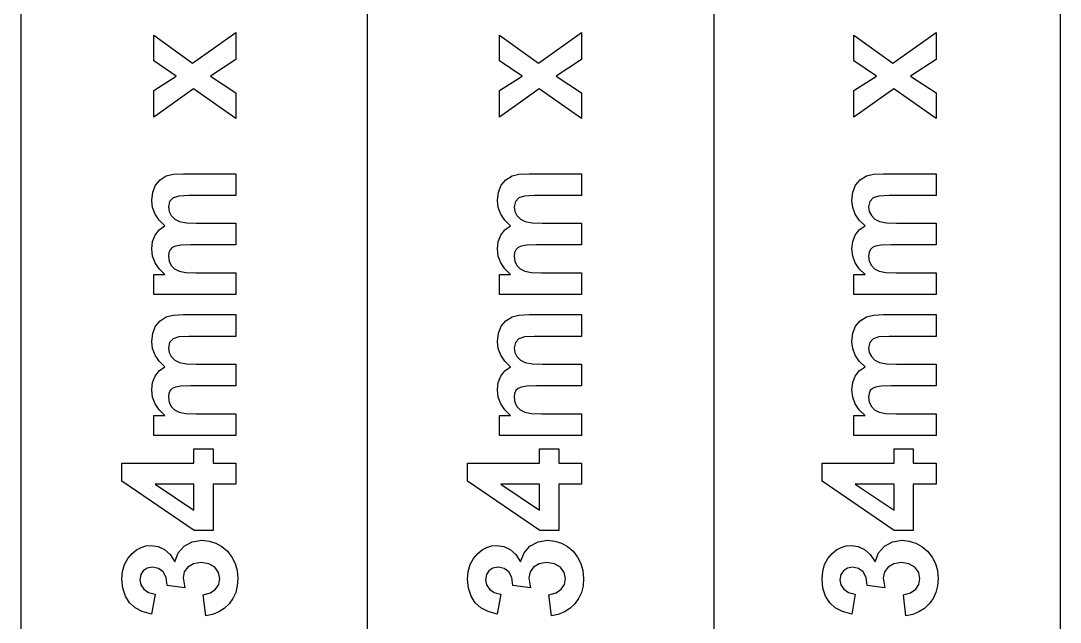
# Model space of a CAD drawing. Header units: metres. Extents: x 298 to 6408, y -126 to 1371.
# Drawn here: x 5048.3 to 5408.3, y 317.5 to 525.9 of the extents above; entities that cross this region are included whole.
import ezdxf

# ---------------------------------------------------------------- set-up
doc = ezdxf.new("R2010")
doc.units = ezdxf.units.M

msp = doc.modelspace()

# ---------------------------------------------------------------- linework, layer by layer
at = {"layer": '734mm x 120mm'}
for p, q in [((5094.35, 512.04), (5094.35, 520.9)), ((5094.35, 520.9), (5107.85, 511.24)), ((5107.85, 511.24), (5122.84, 521.78)), ((5122.84, 521.78), (5122.84, 512.53)), ((5214.08, 512.04), (5214.08, 520.9)), ((5214.08, 520.9), (5227.58, 511.24)), ((5227.58, 511.24), (5242.57, 521.78)), ((5242.57, 521.78), (5242.57, 512.53)), ((5336.84, 512.04), (5336.84, 520.9)), ((5336.84, 520.9), (5350.34, 511.24)), ((5350.34, 511.24), (5365.33, 521.78)), ((5365.33, 521.78), (5365.33, 512.53)), ((5102.19, 506.73), (5094.35, 512.04)), ((5122.84, 512.53), (5114.02, 506.73)), ((5221.92, 506.73), (5214.08, 512.04)), ((5242.57, 512.53), (5233.75, 506.73)), ((5344.68, 506.73), (5336.84, 512.04)), ((5365.33, 512.53), (5356.51, 506.73)), ((5094.35, 501.69), (5102.19, 506.73)), ((5114.02, 506.73), (5122.84, 500.88)), ((5214.08, 501.69), (5221.92, 506.73)), ((5233.75, 506.73), (5242.57, 500.88)), ((5336.84, 501.69), (5344.68, 506.73)), ((5356.51, 506.73), (5365.33, 500.88)), ((5108.17, 502.33), (5094.35, 492.49)), ((5094.35, 492.49), (5094.35, 501.69)), ((5122.84, 492.06), (5108.17, 502.33)), ((5122.84, 500.88), (5122.84, 492.06)), ((5227.9, 502.33), (5214.08, 492.49)), ((5214.08, 492.49), (5214.08, 501.69)), ((5242.57, 492.06), (5227.9, 502.33)), ((5242.57, 500.88), (5242.57, 492.06)), ((5350.66, 502.33), (5336.84, 492.49)), ((5336.84, 492.49), (5336.84, 501.69)), ((5365.33, 492.06), (5350.66, 502.33)), ((5365.33, 500.88), (5365.33, 492.06)), ((5096.56, 470.78), (5098.73, 472.12)), ((5098.73, 472.12), (5101.11, 472.71)), ((5101.11, 472.71), (5104.63, 472.9)), ((5104.63, 472.9), (5122.84, 472.9)), ((5122.84, 472.9), (5122.84, 465.36)), ((5216.29, 470.78), (5218.46, 472.12)), ((5218.46, 472.12), (5220.84, 472.71)), ((5220.84, 472.71), (5224.36, 472.9)), ((5224.36, 472.9), (5242.57, 472.9)), ((5242.57, 472.9), (5242.57, 465.36)), ((5339.05, 470.78), (5341.22, 472.12)), ((5341.22, 472.12), (5343.6, 472.71)), ((5343.6, 472.71), (5347.12, 472.9)), ((5347.12, 472.9), (5365.33, 472.9)), ((5365.33, 472.9), (5365.33, 465.36)), ((5094.03, 466.46), (5094.98, 468.88)), ((5094.98, 468.88), (5096.56, 470.78)), ((5213.76, 466.46), (5214.71, 468.88)), ((5214.71, 468.88), (5216.29, 470.78)), ((5336.52, 466.46), (5337.47, 468.88)), ((5337.47, 468.88), (5339.05, 470.78)), ((5093.71, 463.57), (5094.03, 466.46)), ((5101.09, 464.59), (5099.88, 463.26)), ((5103.07, 465.17), (5101.09, 464.59)), ((5106.56, 465.36), (5103.07, 465.17)), ((5122.84, 465.36), (5106.56, 465.36)), ((5213.44, 463.57), (5213.76, 466.46)), ((5220.82, 464.59), (5219.61, 463.26)), ((5222.8, 465.17), (5220.82, 464.59)), ((5226.29, 465.36), (5222.8, 465.17)), ((5242.57, 465.36), (5226.29, 465.36)), ((5336.2, 463.57), (5336.52, 466.46)), ((5343.58, 464.59), (5342.37, 463.26)), ((5345.56, 465.17), (5343.58, 464.59)), ((5349.05, 465.36), (5345.56, 465.17)), ((5365.33, 465.36), (5349.05, 465.36)), ((5093.99, 461.17), (5093.71, 463.57)), ((5094.84, 458.92), (5093.99, 461.17)), ((5099.88, 463.26), (5099.48, 461.37)), ((5099.48, 461.37), (5099.72, 459.83)), ((5213.72, 461.17), (5213.44, 463.57)), ((5214.57, 458.92), (5213.72, 461.17)), ((5219.61, 463.26), (5219.21, 461.37)), ((5219.21, 461.37), (5219.45, 459.83)), ((5336.48, 461.17), (5336.2, 463.57)), ((5337.33, 458.92), (5336.48, 461.17)), ((5342.37, 463.26), (5341.97, 461.37)), ((5341.97, 461.37), (5342.21, 459.83)), ((5096.25, 456.83), (5094.84, 458.92)), ((5099.72, 459.83), (5100.44, 458.39)), ((5100.44, 458.39), (5101.63, 457.19)), ((5215.98, 456.83), (5214.57, 458.92)), ((5219.45, 459.83), (5220.17, 458.39)), ((5220.17, 458.39), (5221.36, 457.19)), ((5338.74, 456.83), (5337.33, 458.92)), ((5342.21, 459.83), (5342.93, 458.39)), ((5342.93, 458.39), (5344.12, 457.19)), ((5098.24, 454.87), (5096.25, 456.83)), ((5096.25, 453.4), (5098.24, 454.87)), ((5101.63, 457.19), (5103.27, 456.38)), ((5103.27, 456.38), (5105.68, 455.91)), ((5105.68, 455.91), (5109.16, 455.76)), ((5109.16, 455.76), (5122.84, 455.76)), ((5122.84, 455.76), (5122.84, 448.22)), ((5217.97, 454.87), (5215.98, 456.83)), ((5215.98, 453.4), (5217.97, 454.87)), ((5221.36, 457.19), (5223, 456.38)), ((5223, 456.38), (5225.41, 455.91)), ((5225.41, 455.91), (5228.89, 455.76)), ((5228.89, 455.76), (5242.57, 455.76)), ((5242.57, 455.76), (5242.57, 448.22)), ((5340.73, 454.87), (5338.74, 456.83)), ((5338.74, 453.4), (5340.73, 454.87)), ((5344.12, 457.19), (5345.76, 456.38)), ((5345.76, 456.38), (5348.17, 455.91)), ((5348.17, 455.91), (5351.65, 455.76)), ((5351.65, 455.76), (5365.33, 455.76)), ((5365.33, 455.76), (5365.33, 448.22)), ((5093.99, 449.38), (5094.84, 451.57)), ((5094.84, 451.57), (5096.25, 453.4)), ((5213.72, 449.38), (5214.57, 451.57)), ((5214.57, 451.57), (5215.98, 453.4)), ((5336.48, 449.38), (5337.33, 451.57)), ((5337.33, 451.57), (5338.74, 453.4)), ((5093.71, 446.83), (5093.99, 449.38)), ((5093.99, 444.34), (5093.71, 446.83)), ((5100.07, 446.57), (5099.62, 445.57)), ((5100.81, 447.3), (5100.07, 446.57)), ((5101.86, 447.82), (5100.81, 447.3)), ((5103.81, 448.12), (5101.86, 447.82)), ((5107.23, 448.22), (5103.81, 448.12)), ((5122.84, 448.22), (5107.23, 448.22)), ((5213.44, 446.83), (5213.72, 449.38)), ((5213.72, 444.34), (5213.44, 446.83)), ((5219.8, 446.57), (5219.35, 445.57)), ((5220.54, 447.3), (5219.8, 446.57)), ((5221.59, 447.82), (5220.54, 447.3)), ((5223.54, 448.12), (5221.59, 447.82)), ((5226.96, 448.22), (5223.54, 448.12)), ((5242.57, 448.22), (5226.96, 448.22)), ((5336.2, 446.83), (5336.48, 449.38)), ((5336.48, 444.34), (5336.2, 446.83)), ((5342.56, 446.57), (5342.11, 445.57)), ((5343.3, 447.3), (5342.56, 446.57)), ((5344.35, 447.82), (5343.3, 447.3)), ((5346.3, 448.12), (5344.35, 447.82)), ((5349.72, 448.22), (5346.3, 448.12)), ((5365.33, 448.22), (5349.72, 448.22)), ((5094.84, 442.03), (5093.99, 444.34)), ((5099.62, 445.57), (5099.48, 444.28)), ((5099.48, 444.28), (5099.71, 442.62)), ((5214.57, 442.03), (5213.72, 444.34)), ((5219.35, 445.57), (5219.21, 444.28)), ((5219.21, 444.28), (5219.44, 442.62)), ((5337.33, 442.03), (5336.48, 444.34)), ((5342.11, 445.57), (5341.97, 444.28)), ((5341.97, 444.28), (5342.2, 442.62)), ((5096.26, 439.9), (5094.84, 442.03)), ((5098.24, 437.95), (5096.26, 439.9)), ((5099.71, 442.62), (5100.42, 441.14)), ((5100.42, 441.14), (5101.56, 439.94)), ((5101.56, 439.94), (5103.13, 439.14)), ((5215.99, 439.9), (5214.57, 442.03)), ((5217.97, 437.95), (5215.99, 439.9)), ((5219.44, 442.62), (5220.15, 441.14)), ((5220.15, 441.14), (5221.29, 439.94)), ((5221.29, 439.94), (5222.86, 439.14)), ((5338.75, 439.9), (5337.33, 442.03)), ((5340.73, 437.95), (5338.75, 439.9)), ((5342.2, 442.62), (5342.91, 441.14)), ((5342.91, 441.14), (5344.05, 439.94)), ((5344.05, 439.94), (5345.62, 439.14)), ((5094.35, 431), (5094.35, 437.95)), ((5094.35, 437.95), (5098.24, 437.95)), ((5103.13, 439.14), (5105.48, 438.69)), ((5105.48, 438.69), (5109, 438.54)), ((5109, 438.54), (5122.84, 438.54)), ((5122.84, 438.54), (5122.84, 431)), ((5214.08, 431), (5214.08, 437.95)), ((5214.08, 437.95), (5217.97, 437.95)), ((5222.86, 439.14), (5225.21, 438.69)), ((5225.21, 438.69), (5228.73, 438.54)), ((5228.73, 438.54), (5242.57, 438.54)), ((5242.57, 438.54), (5242.57, 431)), ((5336.84, 431), (5336.84, 437.95)), ((5336.84, 437.95), (5340.73, 437.95)), ((5345.62, 439.14), (5347.97, 438.69)), ((5347.97, 438.69), (5351.49, 438.54)), ((5351.49, 438.54), (5365.33, 438.54)), ((5365.33, 438.54), (5365.33, 431)), ((5122.84, 431), (5094.35, 431)), ((5242.57, 431), (5214.08, 431)), ((5365.33, 431), (5336.84, 431)), ((5094.98, 420.02), (5096.56, 421.92)), ((5096.56, 421.92), (5098.73, 423.27)), ((5098.73, 423.27), (5101.11, 423.85)), ((5101.11, 423.85), (5104.63, 424.05)), ((5104.63, 424.05), (5122.84, 424.05)), ((5122.84, 424.05), (5122.84, 416.51)), ((5214.71, 420.02), (5216.29, 421.92)), ((5216.29, 421.92), (5218.46, 423.27)), ((5218.46, 423.27), (5220.84, 423.85)), ((5220.84, 423.85), (5224.36, 424.05)), ((5224.36, 424.05), (5242.57, 424.05)), ((5242.57, 424.05), (5242.57, 416.51)), ((5337.47, 420.02), (5339.05, 421.92)), ((5339.05, 421.92), (5341.22, 423.27)), ((5341.22, 423.27), (5343.6, 423.85)), ((5343.6, 423.85), (5347.12, 424.05)), ((5347.12, 424.05), (5365.33, 424.05)), ((5365.33, 424.05), (5365.33, 416.51)), ((5093.71, 414.71), (5094.03, 417.61)), ((5094.03, 417.61), (5094.98, 420.02)), ((5213.44, 414.71), (5213.76, 417.61)), ((5213.76, 417.61), (5214.71, 420.02)), ((5336.2, 414.71), (5336.52, 417.61)), ((5336.52, 417.61), (5337.47, 420.02)), ((5093.99, 412.32), (5093.71, 414.71)), ((5099.88, 414.4), (5099.48, 412.51)), ((5101.09, 415.73), (5099.88, 414.4)), ((5103.07, 416.32), (5101.09, 415.73)), ((5106.56, 416.51), (5103.07, 416.32)), ((5122.84, 416.51), (5106.56, 416.51)), ((5213.72, 412.32), (5213.44, 414.71)), ((5219.61, 414.4), (5219.21, 412.51)), ((5220.82, 415.73), (5219.61, 414.4)), ((5222.8, 416.32), (5220.82, 415.73)), ((5226.29, 416.51), (5222.8, 416.32)), ((5242.57, 416.51), (5226.29, 416.51)), ((5336.48, 412.32), (5336.2, 414.71)), ((5342.37, 414.4), (5341.97, 412.51)), ((5343.58, 415.73), (5342.37, 414.4)), ((5345.56, 416.32), (5343.58, 415.73)), ((5349.05, 416.51), (5345.56, 416.32)), ((5365.33, 416.51), (5349.05, 416.51)), ((5094.84, 410.07), (5093.99, 412.32)), ((5099.48, 412.51), (5099.72, 410.98)), ((5099.72, 410.98), (5100.44, 409.53)), ((5214.57, 410.07), (5213.72, 412.32)), ((5219.21, 412.51), (5219.45, 410.98)), ((5219.45, 410.98), (5220.17, 409.53)), ((5337.33, 410.07), (5336.48, 412.32)), ((5341.97, 412.51), (5342.21, 410.98)), ((5342.21, 410.98), (5342.93, 409.53)), ((5096.25, 407.97), (5094.84, 410.07)), ((5098.24, 406.02), (5096.25, 407.97)), ((5100.44, 409.53), (5101.63, 408.33)), ((5101.63, 408.33), (5103.27, 407.52)), ((5103.27, 407.52), (5105.68, 407.06)), ((5105.68, 407.06), (5109.16, 406.91)), ((5109.16, 406.91), (5122.84, 406.91)), ((5122.84, 406.91), (5122.84, 399.37)), ((5215.98, 407.97), (5214.57, 410.07)), ((5217.97, 406.02), (5215.98, 407.97)), ((5220.17, 409.53), (5221.36, 408.33)), ((5221.36, 408.33), (5223, 407.52)), ((5223, 407.52), (5225.41, 407.06)), ((5225.41, 407.06), (5228.89, 406.91)), ((5228.89, 406.91), (5242.57, 406.91)), ((5242.57, 406.91), (5242.57, 399.37)), ((5338.74, 407.97), (5337.33, 410.07)), ((5340.73, 406.02), (5338.74, 407.97)), ((5342.93, 409.53), (5344.12, 408.33)), ((5344.12, 408.33), (5345.76, 407.52)), ((5345.76, 407.52), (5348.17, 407.06)), ((5348.17, 407.06), (5351.65, 406.91)), ((5351.65, 406.91), (5365.33, 406.91)), ((5365.33, 406.91), (5365.33, 399.37)), ((5094.84, 402.72), (5096.25, 404.55)), ((5096.25, 404.55), (5098.24, 406.02)), ((5214.57, 402.72), (5215.98, 404.55)), ((5215.98, 404.55), (5217.97, 406.02)), ((5337.33, 402.72), (5338.74, 404.55)), ((5338.74, 404.55), (5340.73, 406.02)), ((5093.71, 397.97), (5093.99, 400.53)), ((5093.99, 400.53), (5094.84, 402.72)), ((5213.44, 397.97), (5213.72, 400.53)), ((5213.72, 400.53), (5214.57, 402.72)), ((5336.2, 397.97), (5336.48, 400.53)), ((5336.48, 400.53), (5337.33, 402.72)), ((5093.99, 395.49), (5093.71, 397.97)), ((5099.62, 396.72), (5099.48, 395.42)), ((5100.07, 397.72), (5099.62, 396.72)), ((5100.81, 398.45), (5100.07, 397.72)), ((5101.86, 398.96), (5100.81, 398.45)), ((5103.81, 399.27), (5101.86, 398.96)), ((5107.23, 399.37), (5103.81, 399.27)), ((5122.84, 399.37), (5107.23, 399.37)), ((5213.72, 395.49), (5213.44, 397.97)), ((5219.35, 396.72), (5219.21, 395.42)), ((5219.8, 397.72), (5219.35, 396.72)), ((5220.54, 398.45), (5219.8, 397.72)), ((5221.59, 398.96), (5220.54, 398.45)), ((5223.54, 399.27), (5221.59, 398.96)), ((5226.96, 399.37), (5223.54, 399.27)), ((5242.57, 399.37), (5226.96, 399.37)), ((5336.48, 395.49), (5336.2, 397.97)), ((5342.11, 396.72), (5341.97, 395.42)), ((5342.56, 397.72), (5342.11, 396.72)), ((5343.3, 398.45), (5342.56, 397.72)), ((5344.35, 398.96), (5343.3, 398.45)), ((5346.3, 399.27), (5344.35, 398.96)), ((5349.72, 399.37), (5346.3, 399.27)), ((5365.33, 399.37), (5349.72, 399.37)), ((5094.84, 393.18), (5093.99, 395.49)), ((5096.26, 391.05), (5094.84, 393.18)), ((5099.48, 395.42), (5099.71, 393.77)), ((5099.71, 393.77), (5100.42, 392.28)), ((5214.57, 393.18), (5213.72, 395.49)), ((5215.99, 391.05), (5214.57, 393.18)), ((5219.21, 395.42), (5219.44, 393.77)), ((5219.44, 393.77), (5220.15, 392.28)), ((5337.33, 393.18), (5336.48, 395.49)), ((5338.75, 391.05), (5337.33, 393.18)), ((5341.97, 395.42), (5342.2, 393.77)), ((5342.2, 393.77), (5342.91, 392.28)), ((5094.35, 382.14), (5094.35, 389.09)), ((5094.35, 389.09), (5098.24, 389.09)), ((5098.24, 389.09), (5096.26, 391.05)), ((5100.42, 392.28), (5101.56, 391.09)), ((5101.56, 391.09), (5103.13, 390.29)), ((5103.13, 390.29), (5105.48, 389.83)), ((5105.48, 389.83), (5109, 389.68)), ((5109, 389.68), (5122.84, 389.68)), ((5122.84, 389.68), (5122.84, 382.14)), ((5214.08, 382.14), (5214.08, 389.09)), ((5214.08, 389.09), (5217.97, 389.09)), ((5217.97, 389.09), (5215.99, 391.05)), ((5220.15, 392.28), (5221.29, 391.09)), ((5221.29, 391.09), (5222.86, 390.29)), ((5222.86, 390.29), (5225.21, 389.83)), ((5225.21, 389.83), (5228.73, 389.68)), ((5228.73, 389.68), (5242.57, 389.68)), ((5242.57, 389.68), (5242.57, 382.14)), ((5336.84, 382.14), (5336.84, 389.09)), ((5336.84, 389.09), (5340.73, 389.09)), ((5340.73, 389.09), (5338.75, 391.05)), ((5342.91, 392.28), (5344.05, 391.09)), ((5344.05, 391.09), (5345.62, 390.29)), ((5345.62, 390.29), (5347.97, 389.83)), ((5347.97, 389.83), (5351.49, 389.68)), ((5351.49, 389.68), (5365.33, 389.68)), ((5365.33, 389.68), (5365.33, 382.14)), ((5122.84, 382.14), (5094.35, 382.14)), ((5242.57, 382.14), (5214.08, 382.14)), ((5365.33, 382.14), (5336.84, 382.14)), ((5108.3, 372.62), (5108.3, 377.5)), ((5108.3, 377.5), (5114.93, 377.5)), ((5114.93, 377.5), (5114.93, 372.62)), ((5228.03, 372.62), (5228.03, 377.5)), ((5228.03, 377.5), (5234.66, 377.5)), ((5234.66, 377.5), (5234.66, 372.62)), ((5350.79, 372.62), (5350.79, 377.5)), ((5350.79, 377.5), (5357.42, 377.5)), ((5357.42, 377.5), (5357.42, 372.62)), ((5083.35, 366.29), (5083.35, 372.62)), ((5083.35, 372.62), (5108.3, 372.62)), ((5114.93, 372.62), (5122.84, 372.62)), ((5122.84, 372.62), (5122.84, 365.32)), ((5203.08, 366.29), (5203.08, 372.62)), ((5203.08, 372.62), (5228.03, 372.62)), ((5234.66, 372.62), (5242.57, 372.62)), ((5242.57, 372.62), (5242.57, 365.32)), ((5325.84, 366.29), (5325.84, 372.62)), ((5325.84, 372.62), (5350.79, 372.62)), ((5357.42, 372.62), (5365.33, 372.62)), ((5365.33, 372.62), (5365.33, 365.32)), ((5108.33, 349.23), (5083.35, 366.29)), ((5108.3, 365.32), (5094.86, 365.32)), ((5094.86, 365.32), (5108.3, 356.28)), ((5108.3, 356.28), (5108.3, 365.32)), ((5122.84, 365.32), (5114.93, 365.32)), ((5114.93, 365.32), (5114.93, 349.23)), ((5228.06, 349.23), (5203.08, 366.29)), ((5228.03, 365.32), (5214.59, 365.32)), ((5214.59, 365.32), (5228.03, 356.28)), ((5228.03, 356.28), (5228.03, 365.32)), ((5242.57, 365.32), (5234.66, 365.32)), ((5234.66, 365.32), (5234.66, 349.23)), ((5350.82, 349.23), (5325.84, 366.29)), ((5350.79, 365.32), (5337.35, 365.32)), ((5337.35, 365.32), (5350.79, 356.28)), ((5350.79, 356.28), (5350.79, 365.32)), ((5365.33, 365.32), (5357.42, 365.32)), ((5357.42, 365.32), (5357.42, 349.23)), ((5114.93, 349.23), (5108.33, 349.23)), ((5234.66, 349.23), (5228.06, 349.23)), ((5357.42, 349.23), (5350.82, 349.23)), ((5107.73, 345.34), (5111.04, 345.85)), ((5111.04, 345.85), (5113.53, 345.61)), ((5113.53, 345.61), (5115.83, 344.9)), ((5227.46, 345.34), (5230.77, 345.85)), ((5230.77, 345.85), (5233.26, 345.61)), ((5233.26, 345.61), (5235.56, 344.9)), ((5350.22, 345.34), (5353.53, 345.85)), ((5353.53, 345.85), (5356.02, 345.61)), ((5356.02, 345.61), (5358.32, 344.9)), ((5086.89, 341.31), (5088.39, 342.52)), ((5088.39, 342.52), (5089.98, 343.38)), ((5089.98, 343.38), (5091.66, 343.9)), ((5091.66, 343.9), (5093.44, 344.08)), ((5093.44, 344.08), (5095.9, 343.72)), ((5095.9, 343.72), (5098.09, 342.66)), ((5098.09, 342.66), (5100.03, 340.89)), ((5102.88, 341.46), (5104.95, 343.82)), ((5104.95, 343.82), (5107.73, 345.34)), ((5115.83, 344.9), (5117.95, 343.72)), ((5117.95, 343.72), (5119.87, 342.06)), ((5119.87, 342.06), (5121.46, 340.06)), ((5206.62, 341.31), (5208.12, 342.52)), ((5208.12, 342.52), (5209.71, 343.38)), ((5209.71, 343.38), (5211.39, 343.9)), ((5211.39, 343.9), (5213.17, 344.08)), ((5213.17, 344.08), (5215.63, 343.72)), ((5215.63, 343.72), (5217.82, 342.66)), ((5217.82, 342.66), (5219.76, 340.89)), ((5222.61, 341.46), (5224.68, 343.82)), ((5224.68, 343.82), (5227.46, 345.34)), ((5235.56, 344.9), (5237.68, 343.72)), ((5237.68, 343.72), (5239.6, 342.06)), ((5239.6, 342.06), (5241.19, 340.06)), ((5329.38, 341.31), (5330.88, 342.52)), ((5330.88, 342.52), (5332.47, 343.38)), ((5332.47, 343.38), (5334.15, 343.9)), ((5334.15, 343.9), (5335.93, 344.08)), ((5335.93, 344.08), (5338.39, 343.72)), ((5338.39, 343.72), (5340.58, 342.66)), ((5340.58, 342.66), (5342.52, 340.89)), ((5345.37, 341.46), (5347.44, 343.82)), ((5347.44, 343.82), (5350.22, 345.34)), ((5358.32, 344.9), (5360.44, 343.72)), ((5360.44, 343.72), (5362.36, 342.06)), ((5362.36, 342.06), (5363.95, 340.06)), ((5084.24, 337.41), (5085.35, 339.5)), ((5085.35, 339.5), (5086.89, 341.31)), ((5100.03, 340.89), (5101.7, 338.41)), ((5101.7, 338.41), (5102.88, 341.46)), ((5121.46, 340.06), (5122.6, 337.82)), ((5203.97, 337.41), (5205.08, 339.5)), ((5205.08, 339.5), (5206.62, 341.31)), ((5219.76, 340.89), (5221.43, 338.41)), ((5221.43, 338.41), (5222.61, 341.46)), ((5241.19, 340.06), (5242.33, 337.82)), ((5326.73, 337.41), (5327.84, 339.5)), ((5327.84, 339.5), (5329.38, 341.31)), ((5342.52, 340.89), (5344.19, 338.41)), ((5344.19, 338.41), (5345.37, 341.46)), ((5363.95, 340.06), (5365.09, 337.82)), ((5083.35, 332.41), (5083.57, 335.04)), ((5083.57, 335.04), (5084.24, 337.41)), ((5090.73, 335.33), (5089.85, 333.95)), ((5092.11, 336.22), (5090.73, 335.33)), ((5093.9, 336.51), (5092.11, 336.22)), ((5096, 336.11), (5093.9, 336.51)), ((5097.64, 334.9), (5096, 336.11)), ((5098.68, 332.93), (5097.64, 334.9)), ((5104.96, 334.89), (5104.55, 332.86)), ((5106.21, 336.59), (5104.96, 334.89)), ((5108.17, 337.74), (5106.21, 336.59)), ((5110.72, 338.12), (5108.17, 337.74)), ((5113.41, 337.72), (5110.72, 338.12)), ((5115.49, 336.52), (5113.41, 337.72)), ((5116.82, 334.74), (5115.49, 336.52)), ((5122.6, 337.82), (5123.29, 335.35)), ((5123.29, 335.35), (5123.51, 332.65)), ((5203.08, 332.41), (5203.3, 335.04)), ((5203.3, 335.04), (5203.97, 337.41)), ((5210.46, 335.33), (5209.58, 333.95)), ((5211.84, 336.22), (5210.46, 335.33)), ((5213.63, 336.51), (5211.84, 336.22)), ((5215.73, 336.11), (5213.63, 336.51)), ((5217.37, 334.9), (5215.73, 336.11)), ((5218.41, 332.93), (5217.37, 334.9)), ((5224.69, 334.89), (5224.28, 332.86)), ((5225.94, 336.59), (5224.69, 334.89)), ((5227.9, 337.74), (5225.94, 336.59)), ((5230.45, 338.12), (5227.9, 337.74)), ((5233.14, 337.72), (5230.45, 338.12)), ((5235.22, 336.52), (5233.14, 337.72)), ((5236.55, 334.74), (5235.22, 336.52)), ((5242.33, 337.82), (5243.02, 335.35)), ((5243.02, 335.35), (5243.24, 332.65)), ((5325.84, 332.41), (5326.06, 335.04)), ((5326.06, 335.04), (5326.73, 337.41)), ((5333.22, 335.33), (5332.34, 333.95)), ((5334.6, 336.22), (5333.22, 335.33)), ((5336.39, 336.51), (5334.6, 336.22)), ((5338.49, 336.11), (5336.39, 336.51)), ((5340.13, 334.9), (5338.49, 336.11)), ((5341.17, 332.93), (5340.13, 334.9)), ((5347.45, 334.89), (5347.04, 332.86)), ((5348.7, 336.59), (5347.45, 334.89)), ((5350.66, 337.74), (5348.7, 336.59)), ((5353.21, 338.12), (5350.66, 337.74)), ((5355.9, 337.72), (5353.21, 338.12)), ((5357.98, 336.52), (5355.9, 337.72)), ((5359.31, 334.74), (5357.98, 336.52)), ((5365.09, 337.82), (5365.78, 335.35)), ((5365.78, 335.35), (5366, 332.65)), ((5083.66, 329.32), (5083.35, 332.41)), ((5089.85, 333.95), (5089.55, 332.19)), ((5089.55, 332.19), (5089.89, 330.4)), ((5098.97, 330.23), (5098.68, 332.93)), ((5104.55, 332.86), (5105.11, 329.4)), ((5117.26, 332.59), (5116.82, 334.74)), ((5116.89, 330.58), (5117.26, 332.59)), ((5123.51, 332.65), (5123.32, 330.09)), ((5203.39, 329.32), (5203.08, 332.41)), ((5209.58, 333.95), (5209.28, 332.19)), ((5209.28, 332.19), (5209.62, 330.4)), ((5218.7, 330.23), (5218.41, 332.93)), ((5224.28, 332.86), (5224.84, 329.4)), ((5236.99, 332.59), (5236.55, 334.74)), ((5236.62, 330.58), (5236.99, 332.59)), ((5243.24, 332.65), (5243.05, 330.09)), ((5326.15, 329.32), (5325.84, 332.41)), ((5332.34, 333.95), (5332.04, 332.19)), ((5332.04, 332.19), (5332.38, 330.4)), ((5341.46, 330.23), (5341.17, 332.93)), ((5347.04, 332.86), (5347.6, 329.4)), ((5359.75, 332.59), (5359.31, 334.74)), ((5359.38, 330.58), (5359.75, 332.59)), ((5366, 332.65), (5365.81, 330.09)), ((5084.57, 326.54), (5083.66, 329.32)), ((5089.89, 330.4), (5090.89, 328.89)), ((5090.89, 328.89), (5092.54, 327.79)), ((5092.54, 327.79), (5094.81, 327.23)), ((5105.11, 329.4), (5098.97, 330.23)), ((5111.52, 327.01), (5113.98, 327.66)), ((5113.98, 327.66), (5115.79, 328.89)), ((5115.79, 328.89), (5116.89, 330.58)), ((5122.75, 327.76), (5121.79, 325.67)), ((5123.32, 330.09), (5122.75, 327.76)), ((5204.3, 326.54), (5203.39, 329.32)), ((5209.62, 330.4), (5210.62, 328.89)), ((5210.62, 328.89), (5212.27, 327.79)), ((5212.27, 327.79), (5214.54, 327.23)), ((5224.84, 329.4), (5218.7, 330.23)), ((5231.25, 327.01), (5233.71, 327.66)), ((5233.71, 327.66), (5235.52, 328.89)), ((5235.52, 328.89), (5236.62, 330.58)), ((5242.48, 327.76), (5241.52, 325.67)), ((5243.05, 330.09), (5242.48, 327.76)), ((5327.06, 326.54), (5326.15, 329.32)), ((5332.38, 330.4), (5333.38, 328.89)), ((5333.38, 328.89), (5335.03, 327.79)), ((5335.03, 327.79), (5337.3, 327.23)), ((5347.6, 329.4), (5341.46, 330.23)), ((5354.01, 327.01), (5356.47, 327.66)), ((5356.47, 327.66), (5358.28, 328.89)), ((5358.28, 328.89), (5359.38, 330.58)), ((5365.24, 327.76), (5364.28, 325.67)), ((5365.81, 330.09), (5365.24, 327.76)), ((5086.02, 324.22), (5084.57, 326.54)), ((5087.93, 322.47), (5086.02, 324.22)), ((5094.81, 327.23), (5093.63, 320.28)), ((5112.41, 319.72), (5111.52, 327.01)), ((5121.79, 325.67), (5120.44, 323.79)), ((5205.75, 324.22), (5204.3, 326.54)), ((5207.66, 322.47), (5205.75, 324.22)), ((5214.54, 327.23), (5213.36, 320.28)), ((5232.14, 319.72), (5231.25, 327.01)), ((5241.52, 325.67), (5240.17, 323.79)), ((5328.51, 324.22), (5327.06, 326.54)), ((5330.42, 322.47), (5328.51, 324.22)), ((5337.3, 327.23), (5336.12, 320.28)), ((5354.9, 319.72), (5354.01, 327.01)), ((5364.28, 325.67), (5362.93, 323.79)), ((5090.42, 321.19), (5087.93, 322.47)), ((5093.63, 320.28), (5090.42, 321.19)), ((5116.9, 321.02), (5114.77, 320.18)), ((5118.79, 322.22), (5116.9, 321.02)), ((5120.44, 323.79), (5118.79, 322.22)), ((5210.15, 321.19), (5207.66, 322.47)), ((5213.36, 320.28), (5210.15, 321.19)), ((5236.63, 321.02), (5234.5, 320.18)), ((5238.52, 322.22), (5236.63, 321.02)), ((5240.17, 323.79), (5238.52, 322.22)), ((5332.91, 321.19), (5330.42, 322.47)), ((5336.12, 320.28), (5332.91, 321.19)), ((5359.39, 321.02), (5357.26, 320.18)), ((5361.28, 322.22), (5359.39, 321.02)), ((5362.93, 323.79), (5361.28, 322.22)), ((5114.77, 320.18), (5112.41, 319.72)), ((5234.5, 320.18), (5232.14, 319.72)), ((5357.26, 320.18), (5354.9, 319.72))]:
    msp.add_line(p, q, dxfattribs=at)
at = {"layer": 'Layer0'}
for p, q in [((5048.32, 729.27), (5048.32, -4.73)), ((5168.32, 729.27), (5168.32, -4.73)), ((5288.32, 729.27), (5288.32, -4.73)), ((5408.32, 729.27), (5408.32, -4.73))]:
    msp.add_line(p, q, dxfattribs=at)

doc.saveas('drawing.dxf')
